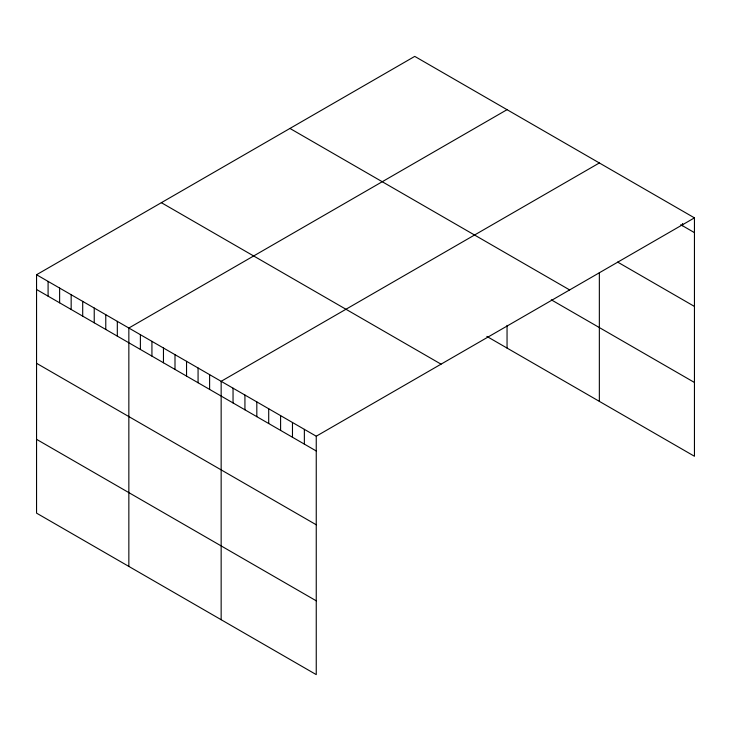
<?xml version="1.0" encoding="UTF-8"?>
<svg xmlns="http://www.w3.org/2000/svg" width="731" height="731" viewBox="0 0 731 731"><rect width="100%" height="100%" fill="white"/><g stroke="black" fill="none" stroke-linecap="round" stroke-linejoin="round"><path stroke-width="1.1" d="M36.55 274.737L316.249 436.215L316.249 674.612L36.55 513.135L36.55 274.737L414.751 56.388L694.45 217.865L694.45 456.263L486.855 336.415M507.049 109.677L128.848 328.027L128.848 566.424M599.347 162.967L221.155 381.317L221.155 619.714M316.249 436.215L694.45 217.865M680.735 224.709L694.45 232.632M617.64 262.082L694.45 306.435M289.942 128.437L569.641 289.924M551.275 299.811L694.45 382.468M161.359 202.679L441.058 364.166M36.55 289.494L316.249 450.981M36.55 363.298L316.249 524.785M36.55 439.331L316.249 600.818M682.562 223.494L682.562 225.769M599.347 272.645L599.347 401.365M507.049 325.368L507.049 348.075M304.361 429.353L304.361 444.119M292.473 422.491L292.473 437.257M280.594 415.628L280.594 430.395M268.706 408.766L268.706 423.532M256.819 401.904L256.819 416.67M244.931 395.042L244.931 409.808M233.043 388.179L233.043 402.945M209.614 374.656L209.614 389.413M198.074 367.995L198.074 382.752M186.542 361.333L186.542 376.09M175.001 354.672L175.001 369.429M163.461 348.011L163.461 362.768M151.929 341.35L151.929 356.107M140.389 334.688L140.389 349.445M117.316 321.366L117.316 336.123M105.776 314.705L105.776 329.462M94.235 308.043L94.235 322.8M82.704 301.382L82.704 316.139M71.163 294.721L71.163 309.478M59.622 288.06L59.622 302.817M48.091 281.398L48.091 296.156"/></g></svg>
